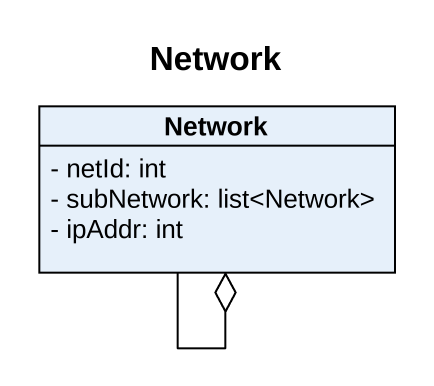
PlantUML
@startuml
title Network
hide circle
hide empty members
skinparam classAttributeIconSize 0
class "Network" as Network_ {
  - netId: int
  - subNetwork: list<Network>
  - ipAddr: int
}
Network_ --o Network_
@enduml
